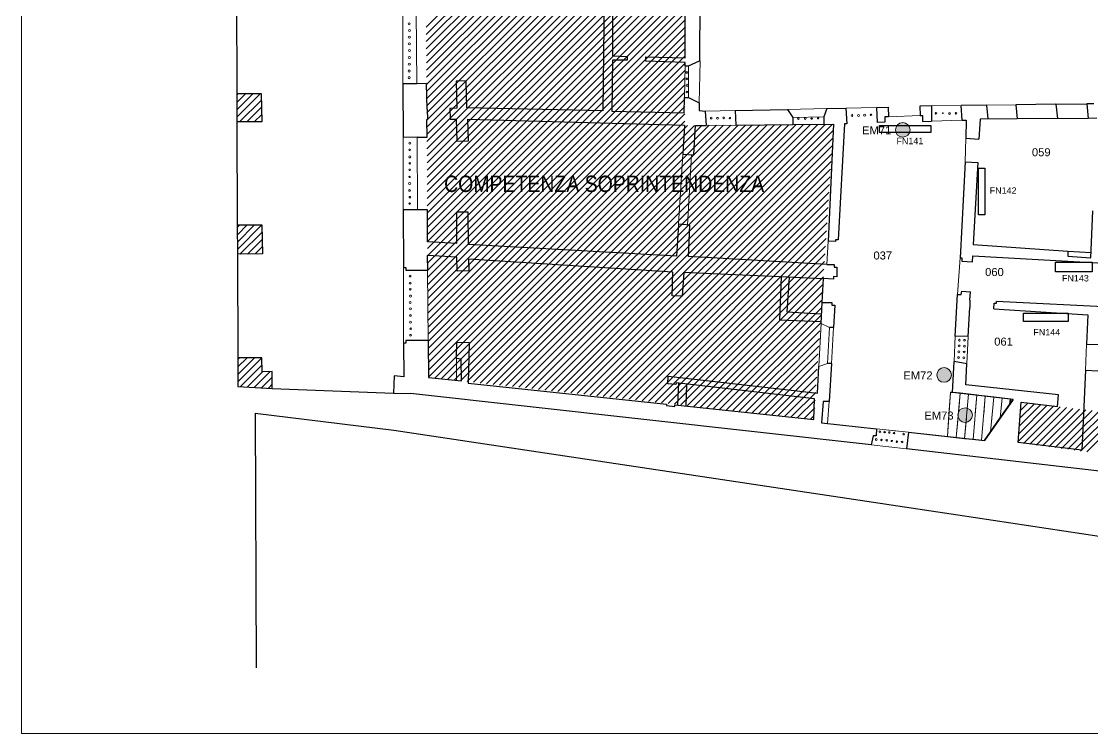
# Model space of a CAD drawing. Header units: millimetres. Extents: x 13761 to 25601, y -4513 to 9827.
# Drawn here: x 13761 to 17775, y -4513 to -1843 of the extents above; entities that cross this region are included whole.
import ezdxf
from ezdxf.enums import TextEntityAlignment as Align

# ---------------------------------------------------------------- set-up
doc = ezdxf.new("R2010")
doc.units = ezdxf.units.MM
doc.layers.add('CODICE EMERGENZE', color=190, linetype='Continuous')
doc.layers.add('CODICE LAMDADINE', color=150, linetype='Continuous')
for name, color, linetype, lineweight in [('lampade di emergenza S.E.', 3, 'Continuous', 18), ('LAMPADINE', 30, 'Continuous', 30), ('muri', 7, 'Continuous', 9), ('N. VANI', 66, 'Continuous', 9)]:
    doc.layers.add(name, color=color, linetype=linetype, lineweight=lineweight)
doc.styles.add('ducale_200', font='ARIAL.TTF', dxfattribs={"height": 1})
doc.styles.get("Standard").update_dxf_attribs({"font": 'ARIAL.TTF'})

msp = doc.modelspace()

# ---------------------------------------------------------------- hatches: boundary and pattern name
at = {"layer": 'lampade di emergenza S.E.'}
for points in [[(17036.2, -2249.7, 1), (17091.2, -2249.7, 1)], [(17191, -3168.7, 1), (17246, -3168.7, 1)], [(17269.7, -3319.2, 1), (17324.7, -3319.2, 1)]]:
    msp.add_hatch(color=5, dxfattribs=at).paths.add_polyline_path(points)

# ---------------------------------------------------------------- linework, layer by layer
at = {"layer": 'lampade di emergenza S.E.', "color": 5}
for centre in [(17063.7, -2249.7), (17218.5, -3168.7), (17297.2, -3319.2)]:
    msp.add_circle(centre, 27.5, dxfattribs=at)
at = {"layer": 'LAMPADINE'}
for p, q in [((16976.2, -2233), (17168.6, -2233)), ((16976.2, -2259.7), (16976.2, -2233)), ((17168.6, -2233), (17168.6, -2259.7)), ((17168.6, -2259.7), (16976.2, -2259.7)), ((17347, -2393.4), (17371.1, -2393.4)), ((17347, -2567.8), (17347, -2393.4)), ((17371.1, -2393.4), (17371.1, -2567.8)), ((17371.1, -2567.8), (17347, -2567.8)), ((17636.5, -2746.3), (17772.8, -2746.3)), ((17636.5, -2781.9), (17636.5, -2746.3)), ((17772.8, -2746.3), (17772.8, -2781.9)), ((17772.8, -2781.9), (17636.5, -2781.9)), ((17516.3, -2936.8), (17683.7, -2936.8)), ((17516.3, -2968.8), (17516.3, -2936.8)), ((17683.7, -2968.8), (17516.3, -2968.8)), ((17683.7, -2936.8), (17683.7, -2968.8))]:
    msp.add_line(p, q, dxfattribs=at)
at = {"layer": 'muri'}
for p, q in [((13760.6, -4513.3), (13760.6, 1426.7)), ((15277.5, -1865.1), (16256.6, -885.9)), ((15277.7, -1891.8), (16256.4, -913.1)), ((15277.9, -1918.6), (16256.2, -940.2)), ((15278, -1945.4), (16256, -967.4)), ((15278.2, -1972.1), (16255.8, -994.5)), ((15278.4, -1998.9), (16255.6, -1021.7)), ((15278.5, -2025.7), (16255.4, -1048.9)), ((15278.7, -2052.5), (16255.1, -1076)), ((15278.9, -2079.2), (16254.9, -1103.2)), ((15279, -2106), (16254.7, -1130.3)), ((15279.2, -2132.8), (16254.5, -1157.5)), ((15279.4, -2159.5), (16254.3, -1184.6)), ((15279.5, -2186.3), (16254.1, -1211.8)), ((15279.7, -2213.1), (16253.9, -1238.9)), ((15279.9, -2239.9), (16253.7, -1266.1)), ((15280, -2266.6), (16253.4, -1293.2)), ((15280.2, -2293.4), (16253.2, -1320.4)), ((15280.4, -2320.2), (16253, -1347.6)), ((15280.6, -2347), (16252.8, -1374.7)), ((15280.7, -2373.7), (16252.6, -1401.9)), ((15280.9, -2400.5), (16252.4, -1429)), ((15281.1, -2427.3), (16252.2, -1456.2)), ((15281.2, -2454), (16251.9, -1483.3)), ((15281.4, -2480.8), (16251.7, -1510.5)), ((15281.6, -2507.6), (16251.5, -1537.6)), ((15281.7, -2534.4), (16251.3, -1564.8)), ((15281.9, -2561.1), (16251.1, -1591.9)), ((15282.1, -2587.9), (16250.9, -1619.1)), ((15282.2, -2614.7), (16250.7, -1646.3)), ((15282.4, -2641.4), (16250.4, -1673.4)), ((15282.6, -2668.2), (16250.2, -1700.6)), ((15282.7, -2695), (16250, -1727.7)), ((15282.9, -2721.8), (16249.8, -1754.9)), ((15189.4, -1804.5), (15190.2, -2076.9)), ((15240.4, -1804.4), (15242.9, -2076.8)), ((15283.1, -2748.5), (16249.6, -1782)), ((15283.3, -2775.3), (16249.4, -1809.2)), ((15283.4, -2802.1), (16249.2, -1836.3)), ((15283.6, -2828.9), (16249, -1863.5)), ((15283.8, -2855.6), (16248.7, -1890.6)), ((15283.9, -2882.4), (16248.5, -1917.8)), ((15284.1, -2909.2), (16248.3, -1945)), ((15284.3, -2935.9), (16248.1, -1972.1)), ((15284.4, -2962.7), (16247.9, -1999.3)), ((16304.7, -1991.4), (16300.5, -2148.1)), ((15284.6, -2989.5), (16247.7, -2026.4)), ((16248, -2009.4), (16245.4, -2127.8)), ((16260.8, -2009.4), (16260.8, -2127.8)), ((17658.5, -3444.3), (19056.9, -2046)), ((17682.3, -3447.5), (19083, -2046.8)), ((15284.8, -3016.3), (16247.5, -2053.6)), ((15284.9, -3043), (16247.2, -2080.7)), ((17706, -3450.7), (19109.1, -2047.6)), ((17729.8, -3453.9), (19135.2, -2048.5)), ((17753.5, -3457.1), (19161.3, -2049.3)), ((14567.8, -2119.3), (14573.4, -2113.7)), ((14567.9, -2146.8), (14601, -2113.7)), ((14568, -2174.4), (14628.7, -2113.7)), ((14568.1, -2201.9), (14656.3, -2113.7)), ((15285.1, -3069.8), (16247, -2107.9)), ((14577.7, -2220), (14659.8, -2137.9)), ((14605.3, -2220), (14660.4, -2164.9)), ((15285.3, -3096.6), (16246.8, -2135)), ((15285.4, -3123.3), (16246.6, -2162.2)), ((16849.9, -2168.2), (16964.8, -2165.7)), ((17171.4, -2160.1), (17282.1, -2158.6)), ((17378.7, -2157.4), (17486.8, -2155.7)), ((17636.7, -2153.6), (17753.8, -2153.6)), ((14633, -2220), (14661.1, -2191.9)), ((15285.6, -3150.1), (16246.4, -2189.3)), ((16435.2, -2177.2), (16322.8, -2179.7)), ((16632, -2173), (16778.5, -2169.8)), ((16652, -2203.3), (16767.3, -2201)), ((17128.3, -2195.4), (17009.8, -2200.8)), ((17009.8, -2200.8), (17128.3, -2195.4)), ((17643.5, -2207.2), (17758.3, -2206.5)), ((14660.7, -2220), (14661.8, -2218.9)), ((15285.8, -3176.9), (16246.2, -2216.5)), ((15309.3, -3180.3), (16256.4, -2233.2)), ((15333.6, -3182.9), (16283.5, -2233)), ((15357.9, -3185.6), (16310.7, -2232.8)), ((15382.2, -3188.2), (16337.9, -2232.6)), ((15406.5, -3190.9), (16365, -2232.4)), ((15430.8, -3193.5), (16392.2, -2232.1)), ((15455.1, -3196.2), (16419.3, -2231.9)), ((15479.4, -3198.8), (16446.5, -2231.7)), ((15503.7, -3201.5), (16473.7, -2231.5)), ((15528, -3204.1), (16500.8, -2231.3)), ((15552.3, -3206.8), (16528, -2231)), ((15576.5, -3209.4), (16555.1, -2230.8)), ((15600.8, -3212.1), (16582.3, -2230.6)), ((15625.1, -3214.7), (16609.5, -2230.4)), ((15649.4, -3217.4), (16636.6, -2230.2)), ((15673.7, -3220), (16663.8, -2229.9)), ((15698, -3222.7), (16690.9, -2229.7)), ((15722.3, -3225.3), (16718.1, -2229.5)), ((15746.6, -3228), (16745.3, -2229.3)), ((15770.9, -3230.6), (16772.4, -2229.1)), ((15795.2, -3233.3), (16799.6, -2228.8)), ((16438.1, -2231.8), (16326.3, -2232.7)), ((16767.3, -2229.3), (16652, -2229.3)), ((16760.5, -2229.3), (16767.3, -2229.3)), ((17286, -2213.8), (17171.4, -2217.4)), ((17383.4, -2208.8), (17492, -2208.2)), ((15190.8, -2277.8), (15191.6, -2549.6)), ((15243.7, -2277.6), (15244.8, -2549.4)), ((15819.5, -3235.9), (16803, -2252.4)), ((15843.7, -3238.6), (16801, -2281.3)), ((17299.7, -2281.3), (17297.5, -2369.1)), ((15868, -3241.2), (16799.1, -2310.1)), ((15892.3, -3243.9), (16797.2, -2339)), ((15916.6, -3246.5), (16795.2, -2367.9)), ((16239.6, -2341.2), (16222.8, -2603.4)), ((16271.5, -2342.9), (16257.4, -2606.6)), ((15940.9, -3249.2), (16793.3, -2396.8)), ((15965.2, -3251.8), (16791.4, -2425.6)), ((15989.5, -3254.5), (16789.5, -2454.5)), ((16013.8, -3257.1), (16787.5, -2483.4)), ((16038.1, -3259.8), (16785.6, -2512.2)), ((16062.4, -3262.4), (16783.7, -2541.1)), ((14569.7, -2615.2), (14578.7, -2606.3)), ((14569.8, -2642.8), (14606.3, -2606.3)), ((14570, -2670.3), (14634, -2606.3)), ((14570.1, -2697.9), (14661.6, -2606.3)), ((16086.7, -3265.1), (16781.7, -2570)), ((16110.9, -3267.7), (16779.8, -2598.8)), ((14579.6, -2716), (14662.4, -2633.2)), ((16135.2, -3270.4), (16777.9, -2627.7)), ((14607.9, -2715.3), (14663.1, -2660.2)), ((14636.3, -2714.6), (14663.7, -2687.2)), ((16159.5, -3273), (16776, -2656.6)), ((16183.8, -3275.7), (16774, -2685.5)), ((16783.5, -2666.9), (16779.3, -2754.1)), ((16208.1, -3278.3), (16772.1, -2714.3)), ((17268.2, -2866.8), (17278.3, -2729.5)), ((15192.2, -2767), (15193, -3049.4)), ((16232.4, -3281), (16770.2, -2743.2)), ((15282.2, -2776.5), (15284.6, -3040)), ((16256.7, -3283.6), (16768.2, -2772.1)), ((16281, -3286.3), (16766.3, -2800.9)), ((16305.3, -3288.9), (16764.4, -2829.8)), ((16329.6, -3291.6), (16762.4, -2858.7)), ((16353.9, -3294.2), (16760.5, -2887.6)), ((16378.1, -3296.9), (16758.6, -2916.4)), ((16402.4, -3299.5), (16756.7, -2945.3)), ((16426.7, -3302.2), (16754.7, -2974.2)), ((16451, -3304.8), (16752.8, -3003)), ((16749.4, -3137.3), (16757.6, -2976)), ((16757.6, -2976), (16788.4, -2991.1)), ((16788.4, -2991.1), (16781.1, -3125.2)), ((16788.4, -2991.1), (16781.1, -3125.2)), ((16795.9, -3126.1), (16804.3, -2990.5)), ((16475.3, -3307.5), (16750.9, -3031.9)), ((17260.4, -3023.8), (17255.7, -3118.5)), ((17308.8, -3024.3), (17303.4, -3126.5)), ((16499.6, -3310.1), (16748.9, -3060.8)), ((16523.9, -3312.8), (16747, -3089.6)), ((17752, -3053.8), (17747.8, -3150.1)), ((14571.7, -3111.2), (14578.4, -3104.5)), ((14571.8, -3138.7), (14606.2, -3104.4)), ((14571.9, -3166.3), (14633.9, -3104.3)), ((14572, -3193.9), (14661.6, -3104.3)), ((14580.8, -3212.8), (14662.5, -3131)), ((15391.7, -3107.4), (15391.7, -3188.4)), ((16548.2, -3315.4), (16745.1, -3118.5)), ((16781.1, -3125.2), (16749.4, -3137.3)), ((14607.1, -3214.1), (14664.1, -3157.1)), ((14633.4, -3215.4), (14693, -3155.9)), ((16572.5, -3318.1), (16743.2, -3147.4)), ((14659.8, -3216.8), (14700.2, -3176.4)), ((14686.1, -3218.1), (14700.7, -3203.5)), ((16596.8, -3320.7), (16741.2, -3176.3)), ((16621.1, -3323.4), (16739.3, -3205.1)), ((16645.3, -3326), (16737.4, -3234)), ((17230.8, -3399.3), (17242.6, -3233.1)), ((17230.8, -3399.3), (17242.5, -3234.3)), ((17242.5, -3234.3), (17236.7, -3315.6)), ((17242.5, -3234.3), (17252.3, -3234.3)), ((17279, -3237.4), (17264.2, -3403)), ((17273.5, -3298.8), (17279, -3237.4)), ((17279, -3237.4), (17273.5, -3298.8)), ((17310.3, -3241), (17295.5, -3406.4)), ((17304.1, -3310.6), (17310.3, -3241)), ((17310.3, -3241), (17304.1, -3310.6)), ((17341.6, -3244.6), (17326.8, -3409.8)), ((17335.4, -3313.6), (17341.6, -3244.6)), ((17341.6, -3244.6), (17335.4, -3313.6)), ((17372.9, -3248.3), (17358.2, -3413.3)), ((17366.8, -3316.7), (17372.9, -3248.3)), ((17372.9, -3248.3), (17366.8, -3316.7)), ((16669.6, -3328.7), (16735.4, -3262.9)), ((16787.1, -3268.5), (16782, -3350.2)), ((17404.2, -3251.9), (17392.6, -3381.8)), ((17404.2, -3251.9), (17392.6, -3381.8)), ((17397.2, -3330.4), (17404.2, -3251.9)), ((17428.9, -3329.8), (17435.5, -3255.5)), ((17435.5, -3255.5), (17428.9, -3329.8)), ((17435.5, -3255.5), (17428.9, -3329.8)), ((17466.8, -3259.1), (17465.1, -3277.8)), ((17495.9, -3418.4), (17629.2, -3285)), ((17498.1, -3389.3), (17605.2, -3282.1)), ((17500.2, -3360.2), (17581.2, -3279.2)), ((17502.4, -3331.1), (17557.1, -3276.3)), ((17504.5, -3302), (17533.1, -3273.4)), ((17506.7, -3272.9), (17509.1, -3270.5)), ((17516.1, -3425.2), (17653.3, -3287.9)), ((17539.8, -3428.4), (17677.3, -3290.9)), ((16693.9, -3331.3), (16733.5, -3291.7)), ((16718.2, -3334), (16731.6, -3320.6)), ((17236.7, -3315.6), (17230.8, -3399.3)), ((17392.6, -3381.8), (17397.2, -3330.4)), ((17563.6, -3431.6), (17701.3, -3293.8)), ((17587.3, -3434.7), (17725.4, -3296.7)), ((17611, -3437.9), (17749.4, -3299.6)), ((17634.8, -3441.1), (17773.5, -3302.5)), ((16965, -3370.2), (17084.8, -3383.3)), ((17264.2, -3403), (17269.9, -3339.3)), ((17269.9, -3339.3), (17264.2, -3403)), ((17295.5, -3406.4), (17302, -3333.5)), ((17302, -3333.5), (17295.5, -3406.4)), ((17326.8, -3409.8), (17333.4, -3336.6)), ((17333.4, -3336.6), (17326.8, -3409.8)), ((17358.2, -3413.3), (17364.7, -3339.6)), ((17364.7, -3339.6), (17358.2, -3413.3)), ((17009.7, -3375.1), (17084.8, -3383.3)), ((17077.8, -3445.1), (16945.3, -3430.2)), ((22160.6, -4513.3), (13760.6, -4513.3))]:
    msp.add_line(p, q, dxfattribs=at)
at = {"layer": 'muri', "linetype": 'ByBlock', "lineweight": 30}
for p, q in [((15944.9, -1653), (15940, -2178.1)), ((15976, -1652.2), (15976, -1972.2)), ((14566.2, -1726.8), (14567.8, -2113.7)), ((16302.7, -1760.7), (16301.4, -1991.4)), ((16248.1, -1979.8), (16248.1, -1798.9)), ((15975.2, -1988.7), (15973.2, -2179.8)), ((16030.1, -1988.7), (15975.2, -1988.7)), ((15976, -1972.2), (16030.1, -1974.8)), ((16030.1, -1974.8), (16030.1, -1988.7)), ((16100.1, -1991.7), (16100.1, -1975.8)), ((16100.1, -1975.8), (16248.1, -1979.8)), ((16248.2, -1997), (16100.1, -1991.7)), ((16248, -2009.4), (16248.2, -1997)), ((16260.8, -2009.4), (16301.4, -1991.4)), ((16248, -2009.4), (16260.8, -2009.4)), ((15242.9, -2076.8), (15190.2, -2076.9)), ((15190.2, -2076.9), (15190.8, -2277.8)), ((15278.8, -2075.7), (15242.9, -2076.8)), ((15281.6, -2172), (15278.8, -2075.7)), ((15426.9, -2065.8), (15389.7, -2066.8)), ((15389.7, -2066.8), (15392.7, -2168.8)), ((15429.9, -2167.4), (15426.9, -2065.8)), ((14567.8, -2113.7), (14568.2, -2220)), ((14567.8, -2113.7), (14659.2, -2113.7)), ((14659.2, -2113.7), (14661.8, -2220)), ((15940, -2178.1), (15429.9, -2167.4)), ((16244.1, -2185.8), (16245.4, -2127.8)), ((16245.4, -2127.8), (16260.8, -2127.8)), ((16260.8, -2127.8), (16300.6, -2148.2)), ((16300.6, -2148.2), (16300, -2177.3)), ((16964.8, -2165.7), (17009, -2164.8)), ((16964.8, -2165.7), (16968, -2221.5)), ((17009, -2164.8), (17009.8, -2200.8)), ((17171.4, -2160.1), (17127.8, -2160.7)), ((17127.8, -2160.7), (17128.3, -2195.4)), ((17171.4, -2160.1), (17171.4, -2217.4)), ((17378.6, -2157.2), (17282.1, -2158.6)), ((17286, -2213.8), (17282.1, -2158.6)), ((17383.4, -2208.8), (17378.6, -2157.2)), ((17636.7, -2153.6), (17486.8, -2155.7)), ((17486.8, -2155.7), (17492, -2208.2)), ((17636.7, -2153.6), (17643.5, -2207.2)), ((17780.2, -2151.6), (17753.7, -2151.9)), ((17753.7, -2151.9), (17758.3, -2206.5)), ((15281.6, -2172), (15282.8, -2210.6)), ((15392.7, -2168.8), (15366.5, -2169.5)), ((15366.5, -2169.5), (15367.1, -2210)), ((15973.2, -2179.8), (16244.1, -2185.8)), ((16300, -2177.3), (16322.8, -2179.7)), ((16322.8, -2179.7), (16326.3, -2232.7)), ((16435.2, -2177.2), (16632, -2173)), ((16435.2, -2177.2), (16438.1, -2231.8)), ((16632, -2173), (16652, -2203.3)), ((16652, -2203.3), (16652, -2230)), ((16778.5, -2169.8), (16767.3, -2201)), ((16767.3, -2201), (16767.3, -2229.3)), ((16778.5, -2169.8), (16849.9, -2168.2)), ((16849.9, -2168.2), (16854.1, -2226.8)), ((16996.7, -2201.1), (16995.8, -2220.2)), ((17009.8, -2200.8), (16996.7, -2201.1)), ((17128.3, -2195.4), (17138, -2195.3)), ((17138, -2195.3), (17138, -2218.4)), ((17643.5, -2207.2), (17492, -2208.2)), ((17791.3, -2206.3), (17758.3, -2206.5)), ((14568.2, -2220), (14569.7, -2606.3)), ((14661.8, -2220), (14568.2, -2220)), ((15281, -2277.2), (15279.9, -2210.6)), ((15279.9, -2210.6), (15282.8, -2210.6)), ((15367.1, -2210), (15390.4, -2209.8)), ((15390.4, -2209.8), (15392.8, -2292.6)), ((15436.5, -2291.3), (15434.1, -2209.5)), ((15434.1, -2209.5), (16246.1, -2232.5)), ((16246.1, -2232.5), (16239.6, -2341.2)), ((16281.1, -2342.4), (16286.7, -2233)), ((16286.7, -2233), (16326.3, -2232.7)), ((16438.1, -2231.8), (16652, -2230)), ((16767.3, -2229.1), (16804.5, -2228.8)), ((16804.5, -2228.8), (16783.5, -2666.9)), ((16845.4, -2227.2), (16821.8, -2662.1)), ((16854.1, -2226.8), (16845.4, -2227.2)), ((16995.8, -2220.2), (16968, -2221.5)), ((17138, -2218.4), (17171.4, -2217.4)), ((17286, -2213.8), (17301, -2213.3)), ((17301, -2213.3), (17299.7, -2281.3)), ((17353.4, -2209), (17349.2, -2284)), ((17383.4, -2208.8), (17353.4, -2209)), ((15243.7, -2277.6), (15190.8, -2277.8)), ((15243.7, -2277.6), (15281, -2277.2)), ((17299.7, -2281.3), (17349.2, -2284)), ((15392.8, -2292.6), (15436.5, -2291.3)), ((16239.6, -2341.2), (16281, -2343.4)), ((17297.5, -2369.1), (17278.3, -2729.5)), ((17297.5, -2369.1), (17344.3, -2371.7)), ((17344.3, -2371.7), (17327.3, -2680)), ((15244.8, -2549.4), (15191.6, -2549.6)), ((15191.6, -2549.6), (15192.2, -2767)), ((15282.3, -2549.3), (15244.8, -2549.4)), ((15282.8, -2669.9), (15282.3, -2549.3)), ((15391, -2558.2), (15390.6, -2675.9)), ((15434.9, -2558), (15391, -2558.2)), ((15435.9, -2679), (15434.9, -2558)), ((17768.2, -2729.5), (17776, -2552.9)), ((14569.7, -2606.3), (14570.1, -2716.3)), ((14569.7, -2606.3), (14661.8, -2606.3)), ((14661.8, -2606.3), (14664.4, -2714)), ((16222.8, -2603.4), (16215.1, -2723.8)), ((16266.1, -2607.4), (16222.8, -2603.4)), ((16260.3, -2724), (16266.1, -2607.4)), ((15390.6, -2675.9), (15282.8, -2669.9)), ((16215.1, -2723.8), (15435.9, -2679)), ((16811.2, -2668.3), (16783.5, -2666.9)), ((16821.8, -2662.1), (16811.2, -2662.1)), ((16811.2, -2662.1), (16811.2, -2668.3)), ((17327.3, -2680), (17682.4, -2704)), ((14664.4, -2714), (14570.1, -2716.3)), ((14570.1, -2716.3), (14571.7, -3104.5)), ((15392.6, -2726.9), (15281.7, -2720.5)), ((15281.7, -2720.5), (15282.2, -2776.5)), ((15394.1, -2779.8), (15392.6, -2726.9)), ((16779.3, -2754.1), (16260.3, -2724)), ((17278.3, -2729.5), (17284.4, -2729.8)), ((17325, -2744.2), (17326.5, -2722)), ((17326.5, -2722), (17816, -2749.3)), ((17682.4, -2704), (17682.3, -2723.4)), ((17682.3, -2723.4), (17768.2, -2729.5)), ((17682.4, -2704), (17769.1, -2709.1)), ((15202.2, -2767), (15192.2, -2767)), ((15202.2, -2776.7), (15202.2, -2767)), ((16201.9, -2783.4), (15435.7, -2734.9)), ((15435.7, -2734.9), (15437, -2778.5)), ((16779.3, -2754.1), (16806.8, -2754.4)), ((16806.8, -2754.4), (16806.7, -2765)), ((16806.7, -2765), (16816.5, -2765.1)), ((16816.5, -2765.1), (16816.1, -2800.2)), ((17284.4, -2729.8), (17284.4, -2741.5)), ((17284.4, -2741.5), (17325, -2744.2)), ((15282.2, -2776.5), (15202.2, -2776.7)), ((15437, -2778.5), (15394.1, -2779.8)), ((16199.4, -2871.8), (16201.9, -2783.4)), ((16242.8, -2785.1), (16236.6, -2873.5)), ((16766.1, -2807.9), (16242.8, -2785.1)), ((16608.1, -2801), (16601, -2961.6)), ((16637.6, -2802.3), (16629.2, -2931.7)), ((16761.6, -2897.2), (16766.1, -2807.1)), ((16803.4, -2809), (16766.1, -2807.1)), ((16804.2, -2799.3), (16803.4, -2809)), ((16816.1, -2800.2), (16804.2, -2799.3)), ((16236.6, -2873.5), (16199.4, -2871.8)), ((17260.4, -3023.8), (17268.2, -2866.8)), ((17268.2, -2866.8), (17282.4, -2866.8)), ((17282.4, -2866.8), (17284.5, -2854.6)), ((17284.5, -2854.6), (17317.3, -2856.9)), ((17315.2, -2887.7), (17314.5, -2915.3)), ((17315.2, -2887.7), (17317.3, -2856.9)), ((16757.6, -2976), (16761.6, -2897.2)), ((16761.6, -2897.2), (16797.2, -2897.2)), ((16797.2, -2897.2), (16797.2, -2907.4)), ((16797.2, -2907.4), (16809.4, -2907.4)), ((16809.4, -2907.4), (16804.3, -2990.5)), ((17308.8, -3024.3), (17314.5, -2915.3)), ((17404.6, -2921.1), (17405.8, -2899.1)), ((17404.6, -2921.1), (17756.7, -2943.7)), ((17405.8, -2899.1), (17415.3, -2899.1)), ((17866.1, -2915.6), (17415.3, -2892.8)), ((17415.3, -2899.1), (17415.3, -2892.8)), ((16601, -2961.6), (16758, -2967.7)), ((16629.2, -2931.7), (16759.4, -2939.8)), ((17756.7, -2943.7), (17752, -3053.8)), ((16804.3, -2990.5), (16788.4, -2991.1)), ((15193, -3049.4), (15193.4, -3175.8)), ((15200.8, -3049.4), (15193, -3049.4)), ((15284.6, -3040), (15200.8, -3040)), ((15200.8, -3040), (15200.8, -3049.4)), ((15284.6, -3040), (15285.8, -3177.7)), ((15391.7, -3107.4), (15392.1, -3045.3)), ((15392.1, -3045.3), (15438.1, -3047.1)), ((15438.1, -3047.1), (15434.2, -3199.2)), ((17308.8, -3024.3), (17260.4, -3023.8)), ((17752, -3053.8), (17798.4, -3054.4)), ((14661.6, -3104.2), (14571.7, -3104.5)), ((14571.7, -3104.5), (14572.1, -3212.3)), ((14663.4, -3157.1), (14661.6, -3104.2)), ((15409.2, -3109.3), (15391.7, -3107.4)), ((15409.4, -3190.2), (15409.2, -3109.3)), ((16796, -3125.2), (16781.1, -3125.2)), ((16796, -3125.2), (16787.1, -3268.5)), ((17250, -3234), (17255.7, -3118.5)), ((17303.4, -3126.5), (17255.7, -3118.5)), ((17299.3, -3205.3), (17303.4, -3126.5)), ((14699.8, -3155.6), (14663.4, -3157.1)), ((14700.9, -3218.9), (14699.8, -3155.6)), ((16744.3, -3237), (16749.4, -3137.3)), ((17747.8, -3150.1), (17734.7, -3451.1)), ((17747.8, -3150.1), (17794.2, -3153)), ((15157.4, -3172.5), (15155.6, -3236.7)), ((15193.4, -3175.8), (15157.4, -3172.5)), ((15285.8, -3177.7), (15409.4, -3190.2)), ((15434.2, -3199.2), (16178.1, -3277.8)), ((16183.6, -3202), (16184.5, -3173)), ((16213.6, -3203.9), (16183.6, -3202)), ((16184.5, -3173), (16744.3, -3237)), ((16214.1, -3198.7), (16213.6, -3203.9)), ((16732.7, -3257.7), (16214.1, -3198.7)), ((16223.2, -3199.7), (16219.4, -3282)), ((16251.6, -3285.4), (16253.9, -3203.2)), ((17646.7, -3243), (17299.3, -3205.3)), ((14572.1, -3212.3), (14700.9, -3218.9)), ((14700.9, -3218.9), (15155.6, -3236.7)), ((15155.6, -3236.7), (15219.1, -3238.5)), ((15219.1, -3238.5), (15219.1, -3238.5)), ((16945.3, -3430.2), (15219.1, -3238.5)), ((17252.3, -3234.3), (17242.5, -3234.3)), ((17477.3, -3260.4), (17250, -3234)), ((17279, -3237.4), (17252.3, -3234.3)), ((17310.3, -3241), (17279, -3237.4)), ((17341.6, -3244.6), (17310.3, -3241)), ((17348.7, -3245.4), (17341.6, -3244.6)), ((17372.9, -3248.3), (17348.7, -3245.4)), ((17404.2, -3251.9), (17372.9, -3248.3)), ((17643, -3286.7), (17646.7, -3243)), ((16178.1, -3277.8), (16178.1, -3282.7)), ((16178.1, -3282.7), (16209.2, -3286.7)), ((16209.2, -3286.7), (16209.2, -3280.9)), ((16209.2, -3280.9), (16730.6, -3335.3)), ((16730.6, -3335.3), (16732.7, -3257.7)), ((16764.8, -3268.5), (16758.7, -3347.6)), ((16787.1, -3268.5), (16764.8, -3268.5)), ((17477.3, -3260.4), (17369.7, -3414.5)), ((17435.5, -3255.5), (17404.2, -3251.9)), ((17428.9, -3329.8), (17465.1, -3277.8)), ((17466.8, -3259.1), (17435.5, -3255.5)), ((17465.1, -3277.8), (17466.8, -3259.1)), ((17466.8, -3259.1), (17465.1, -3277.8)), ((17465.1, -3277.8), (17477.3, -3260.4)), ((17477.3, -3260.4), (17466.8, -3259.1)), ((17495.6, -3422.4), (17506.9, -3270.3)), ((17506.9, -3270.3), (17643, -3286.7)), ((14636.9, -3311.4), (14640.7, -4267.1)), ((14636.9, -3311.4), (15156.2, -3375.1)), ((17392.6, -3381.8), (17428.9, -3329.8)), ((16758.7, -3347.6), (16965, -3370.2)), ((16965, -3370.2), (16963.7, -3397.4)), ((15156.2, -3375.1), (17270.4, -3693.6)), ((16952, -3396.9), (16945.3, -3430.2)), ((16963.7, -3397.4), (16952, -3396.9)), ((17084.8, -3383.3), (17077.8, -3445.1)), ((17084.8, -3383.3), (17230.8, -3399.3)), ((17084.8, -3383.3), (17369.7, -3414.5)), ((17230.8, -3399.3), (17264.2, -3403)), ((17264.2, -3403), (17295.5, -3406.4)), ((17295.5, -3406.4), (17326.8, -3409.8)), ((17326.8, -3409.8), (17348.7, -3412.2)), ((17369.7, -3414.5), (17392.6, -3381.8)), ((18106.9, -3564.3), (17077.8, -3445.1)), ((17348.7, -3412.2), (17358.2, -3413.3)), ((17358.2, -3413.3), (17369.7, -3414.5)), ((17734.7, -3451.1), (17495.6, -3422.4)), ((17270.4, -3693.6), (19379.1, -4011.4))]:
    msp.add_line(p, q, dxfattribs=at)
at = {"layer": 'muri'}
for centre, radius in [((15213.7, -1851.8), 3.94), ((15215, -1877), 3.94), ((15214.4, -1902.3), 3.94), ((15214.4, -1926.9), 3.94), ((15215, -1952.1), 3.94), ((15214.4, -1978.7), 3.94), ((15214.4, -2003.3), 3.94), ((15213.7, -2029.2), 3.94), ((16254.5, -2034.3), 3.12), ((15213.7, -2053.8), 3.94), ((16254.5, -2058.5), 3.12), ((16255.3, -2082.6), 3.9), ((16254.5, -2107.5), 3.12), ((16345.7, -2205.6), 3.12), ((16369.1, -2206.4), 3.48), ((16392.5, -2204.9), 3.21), ((16415.8, -2205.6), 2.46), ((16672.2, -2207.2), 3.12), ((16697.9, -2207.2), 3.21), ((16722.1, -2207.2), 2.81), ((16746.3, -2206.4), 2.46), ((16873.3, -2195.5), 3.48), ((16897.4, -2195.5), 3.9), ((16920.8, -2194.7), 3.9), ((16944.2, -2193.2), 2.81), ((17188, -2187.7), 3.31), ((17213.7, -2187), 1.74), ((17238.7, -2188.5), 3.12), ((17262.8, -2187.7), 3.12), ((15216.1, -2299.3), 3.76), ((15215.5, -2324.6), 3), ((15216.1, -2351), 4.15), ((15215.5, -2399.7), 2.94), ((15216.1, -2375.1), 2.63), ((15215.5, -2450.8), 4.11), ((15215.5, -2426.1), 2.42), ((15215.5, -2476.6), 3.53), ((15215.5, -2526), 2.63), ((15216.1, -2501.9), 2.94), ((15217.2, -2798.1), 3.16), ((15217.8, -2824), 3.53), ((15217.8, -2847.4), 2.94), ((15218.4, -2872.7), 3.72), ((15217.8, -2896.8), 3.57), ((15219, -2920.8), 3.72), ((15218.4, -2945.5), 3.16), ((15219, -2970.8), 3.72), ((15219.6, -2995.4), 2.94), ((15219, -3019.5), 3.16), ((17275.6, -3037.9), 3.42), ((17295.3, -3038.7), 3.42), ((17273.8, -3081.7), 3.42), ((17274.7, -3059.8), 3.42), ((17293.5, -3082.5), 3.42), ((17294.4, -3060.6), 3.42), ((17272.9, -3103.6), 3.42), ((17292.5, -3104.5), 3.42), ((16964.2, -3410.5), 3.3), ((16978, -3381.4), 3.3), ((16983.7, -3412.3), 2.72), ((16995.4, -3382.6), 3), ((17003.5, -3413.5), 3.06), ((17013.1, -3384.4), 3), ((17030.8, -3386.5), 3), ((17066.9, -3390.4), 3.02), ((17022.4, -3416.2), 2.42), ((17041.6, -3418.9), 2.7), ((17061.1, -3419.8), 3)]:
    msp.add_circle(centre, radius, dxfattribs=at)

# ---------------------------------------------------------------- texts
at = {"layer": 'CODICE EMERGENZE', "style": 'ducale_200'}
for s, p in [('EM71', (16911, -2266.4)), ('EM72', (17065.8, -3185.4)), ('EM73', (17144.6, -3335.9))]:
    msp.add_text(s, height=30, dxfattribs=at).set_placement(p)
at = {"layer": 'CODICE LAMDADINE', "char_height": 24, "width": 1227.2, "attachment_point": 1, "line_spacing_factor": 0.75, "style": 'ducale_200'}
for s, insert in [('FN141', (17039.9, -2279.4)), ('FN142', (17389.4, -2465.4)), ('FN143', (17660.2, -2794)), ('FN144', (17552.9, -2996.6))]:
    msp.add_mtext(s, dxfattribs=dict(at, insert=insert))
at = {"layer": 'muri', "width": 0.85}
msp.add_text('COMPETENZA SOPRINTENDENZA', height=61.422, dxfattribs=at).set_placement((15944.4, -2482.7), align=Align.CENTER)
at = {"layer": 'N. VANI'}
for s, p in [('059', (17547.6, -2348.6)), ('037', (16953.7, -2735.7)), ('060', (17372.1, -2797.7)), ('061', (17406.3, -3058.6))]:
    msp.add_text(s, height=30, dxfattribs=at).set_placement(p)

doc.saveas('drawing.dxf')
